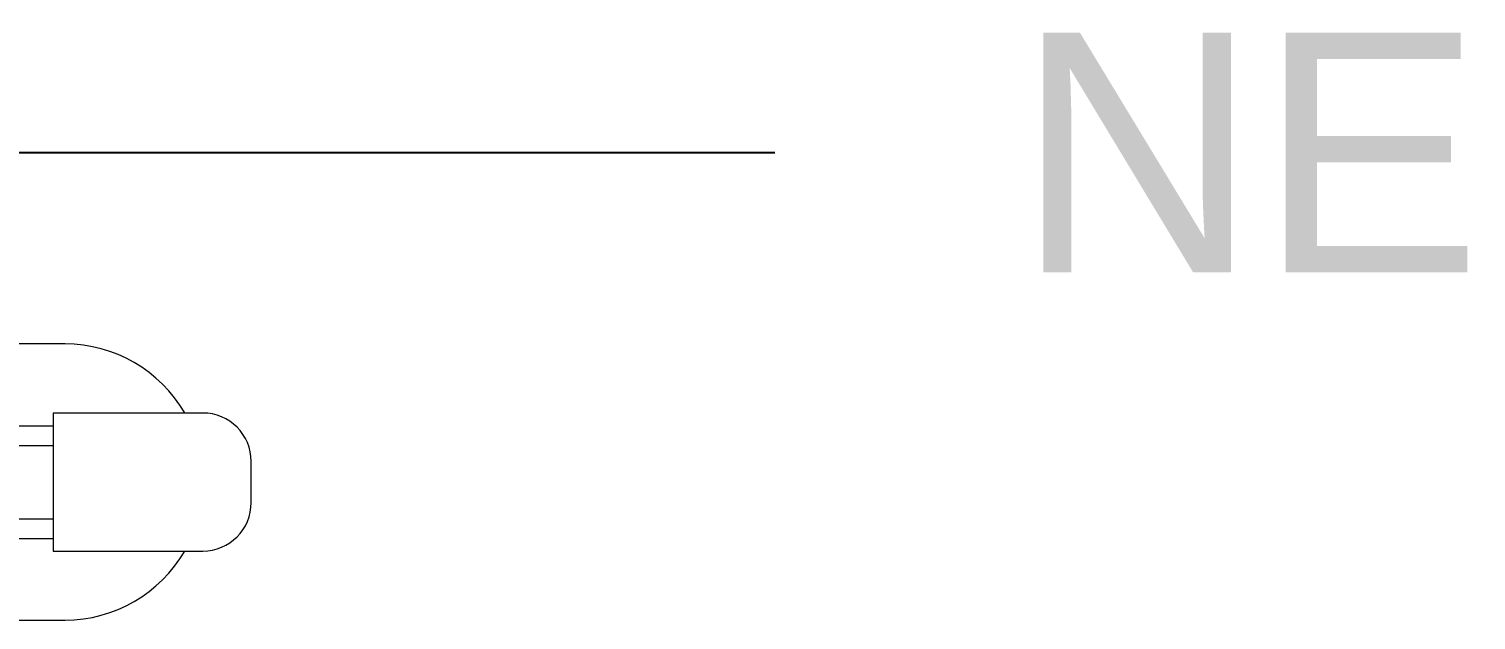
# Model space of a CAD drawing. Header units: millimetres. Extents: x -629 to 509, y -240 to 968.
# Drawn here: x 251.9 to 257.73, y -220.48 to -218.1 of the extents above; entities that cross this region are included whole.
import ezdxf

# ---------------------------------------------------------------- set-up
doc = ezdxf.new("R2010")
doc.units = ezdxf.units.MM
doc.styles.get("Standard").update_dxf_attribs({"font": 'arial.ttf'})

# ---------------------------------------------------------------- blocks, each defined once
blk = doc.blocks.new('A$C44f65689')
at = {"linetype": 'ByBlock', "lineweight": -2, "transparency": 33554687}
for p, q in [((44.1426, 21.7333), (46.2365, 21.7333)), ((46.2365, 21.7333), (48.9194, 21.7333))]:
    blk.add_line(p, q, dxfattribs=at)
at = {"lineweight": 0, "transparency": 33554687}
for p, q in [((46.0599, 20.9608), (44.7546, 20.9608)), ((46.012, 20.6825), (46.012, 20.1258)), ((46.6144, 20.6825), (46.012, 20.6825)), ((45.2474, 20.6313), (46.012, 20.6313)), ((45.2474, 20.5521), (46.012, 20.5521)), ((46.81, 20.3214), (46.81, 20.4869)), ((45.2474, 20.2562), (46.012, 20.2562)), ((45.2474, 20.1771), (46.012, 20.1771)), ((46.012, 20.1258), (46.6144, 20.1258)), ((44.7546, 19.8475), (46.0599, 19.8475))]:
    blk.add_line(p, q, dxfattribs=at)
for centre, major_axis, start_param, end_param in [((46.0599, 20.4042), (-0.3936, 0.3936), 4.45059, 5.497787), ((46.6144, 20.4869), (0.1383, 0.1383), 5.497787, 7.068583), ((46.6144, 20.3214), (0.1383, 0.1383), 3.926991, 5.497787), ((46.0599, 20.4042), (0.3936, 0.3936), 3.926991, 4.974188)]:
    blk.add_ellipse(centre, major_axis=major_axis, ratio=1, start_param=start_param, end_param=end_param, dxfattribs=at)
at = {"transparency": 33554687}
blk.add_text('NEUTRO', height=0.96757, dxfattribs=at).set_placement((49.8915, 21.2492))

msp = doc.modelspace()

# ---------------------------------------------------------------- block references
msp.add_blockref('A$C44f65689', (205.9836, -240.3274))

doc.saveas('drawing.dxf')
